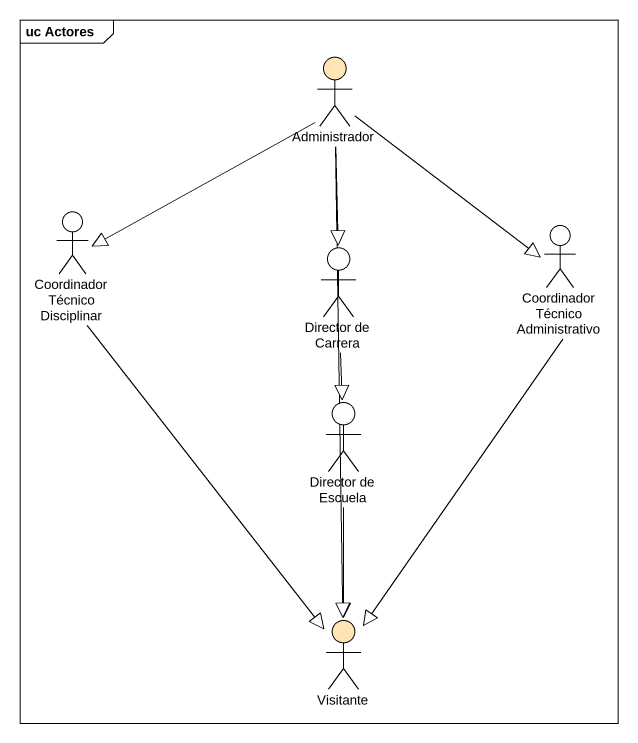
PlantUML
@startuml
mainframe uc Actores
actor Administrador #FFE4B5
actor "Coordinador Técnico Disciplinar" as Coordinador_Técnico
actor "Director de Carrera" as Director_de_Carrera
actor "Coordinador Técnico Administrativo" as Coordinador_Técnico_2
actor "Director de Escuela" as Director_de_Escuela
actor Visitante #FFE4B5
Administrador -left-|> Coordinador_Técnico
Administrador --|> Director_de_Carrera
Administrador --|> Coordinador_Técnico_2
Administrador --|> Visitante
Coordinador_Técnico --|> Visitante
Director_de_Carrera --|> Director_de_Escuela
Coordinador_Técnico_2 --|> Visitante
Director_de_Escuela --|> Visitante
@enduml
